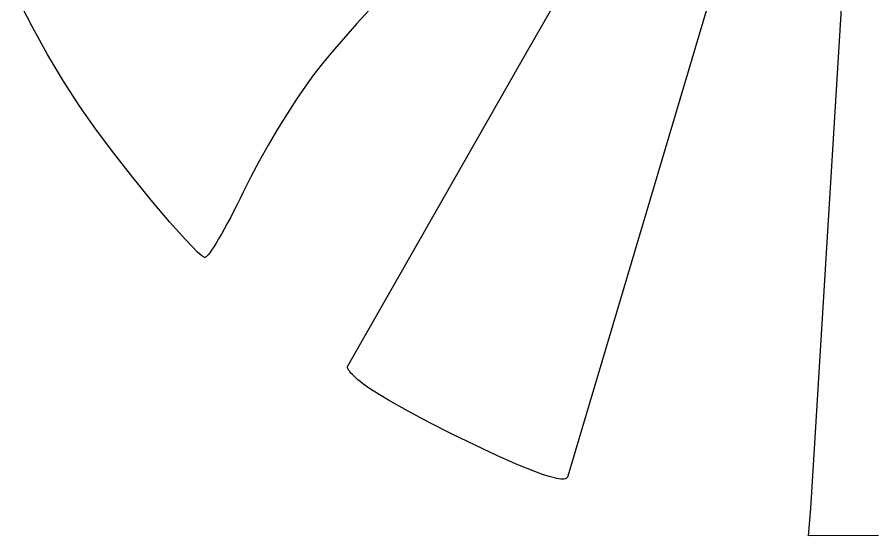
# Model space of a CAD drawing. Extents: x 50.8 to 101.6, y -101.6 to -50.8.
# Drawn here: x 71.848 to 75.793, y -91.597 to -89.216 of the extents above; entities that cross this region are included whole.
import ezdxf

# ---------------------------------------------------------------- set-up
doc = ezdxf.new("R2010")
doc.units = 0
doc.layers.add('BLACK', color=7, linetype='CONTINUOUS')

msp = doc.modelspace()

# ---------------------------------------------------------------- linework, layer by layer
at = {"layer": 'BLACK', "linetype": 'CONTINUOUS'}
for p, q in [((74.183827, -89.381363), (75.003835, -87.955423)), ((75.216454, -88.491685), (74.374837, -91.323925)), ((75.489661, -91.471387), (75.657324, -88.742277)), ((73.540114, -89.098729), (73.405954, -89.245839)), ((71.916566, -89.258417), (71.848119, -89.125101)), ((71.987809, -89.387611), (71.916566, -89.258417)), ((73.405954, -89.245839), (73.293434, -89.375063)), ((73.293434, -89.375063), (73.247085, -89.431092)), ((73.364134, -90.819489), (74.183827, -89.381363)), ((72.060893, -89.510755), (71.987809, -89.387611)), ((73.247085, -89.431092), (73.208303, -89.480398)), ((73.208303, -89.480398), (73.17058, -89.53228)), ((72.134862, -89.625919), (72.060893, -89.510755)), ((73.17058, -89.53228), (73.129675, -89.592637)), ((73.129675, -89.592637), (73.08683, -89.659397)), ((72.203661, -89.724029), (72.134862, -89.625919)), ((73.08683, -89.659397), (73.043285, -89.730487)), ((72.285225, -89.83327), (72.203661, -89.724029)), ((73.043285, -89.730487), (73.000284, -89.803835)), ((73.000284, -89.803835), (72.959068, -89.877368)), ((72.373589, -89.946437), (72.285225, -89.83327)), ((72.959068, -89.877368), (72.920879, -89.949013)), ((72.46279, -90.056326), (72.373589, -89.946437)), ((72.920879, -89.949013), (72.886959, -90.016698)), ((72.871506, -90.048373), (72.856201, -90.079067)), ((72.886959, -90.016698), (72.871506, -90.048373)), ((72.546864, -90.155733), (72.46279, -90.056326)), ((72.856201, -90.079067), (72.841136, -90.108626)), ((72.841136, -90.108626), (72.826402, -90.136894)), ((72.619846, -90.237454), (72.546864, -90.155733)), ((72.81209, -90.163716), (72.798292, -90.188938)), ((72.826402, -90.136894), (72.81209, -90.163716)), ((72.798292, -90.188938), (72.7851, -90.212404)), ((72.650314, -90.269432), (72.619846, -90.237454)), ((72.772603, -90.23396), (72.760895, -90.25345)), ((72.7851, -90.212404), (72.772603, -90.23396)), ((72.675772, -90.294286), (72.650314, -90.269432)), ((72.740208, -90.285614), (72.731412, -90.297977)), ((72.750066, -90.27072), (72.740208, -90.285614)), ((72.760895, -90.25345), (72.750066, -90.27072)), ((72.695475, -90.311117), (72.675772, -90.294286)), ((72.708678, -90.319024), (72.695475, -90.311117)), ((72.71031, -90.319082), (72.708678, -90.319024)), ((72.712311, -90.318333), (72.71031, -90.319082)), ((72.714669, -90.316796), (72.712311, -90.318333)), ((72.717372, -90.314491), (72.714669, -90.316796)), ((72.72377, -90.307654), (72.717372, -90.314491)), ((72.731412, -90.297977), (72.72377, -90.307654)), ((73.363622, -90.822915), (73.363708, -90.821105)), ((73.363869, -90.824913), (73.363622, -90.822915)), ((73.363708, -90.821105), (73.364134, -90.819489)), ((73.364441, -90.82709), (73.363869, -90.824913)), ((73.36533, -90.82944), (73.364441, -90.82709)), ((73.36653, -90.831956), (73.36533, -90.82944)), ((73.368032, -90.834631), (73.36653, -90.831956)), ((73.36983, -90.837456), (73.368032, -90.834631)), ((73.371915, -90.840426), (73.36983, -90.837456)), ((73.37428, -90.843532), (73.371915, -90.840426)), ((73.379819, -90.850127), (73.37428, -90.843532)), ((73.386388, -90.857182), (73.379819, -90.850127)), ((73.393926, -90.86464), (73.386388, -90.857182)), ((73.402373, -90.872444), (73.393926, -90.86464)), ((73.411668, -90.880536), (73.402373, -90.872444)), ((73.421751, -90.888858), (73.411668, -90.880536)), ((73.432562, -90.897353), (73.421751, -90.888858)), ((73.44404, -90.905963), (73.432562, -90.897353)), ((73.456125, -90.91463), (73.44404, -90.905963)), ((73.468756, -90.923297), (73.456125, -90.91463)), ((73.481874, -90.931906), (73.468756, -90.923297)), ((73.552495, -90.974718), (73.481874, -90.931906)), ((73.639741, -91.023678), (73.552495, -90.974718)), ((73.738454, -91.07621), (73.639741, -91.023678)), ((73.843474, -91.129736), (73.738454, -91.07621)), ((73.949642, -91.18168), (73.843474, -91.129736)), ((74.051799, -91.229466), (73.949642, -91.18168)), ((74.144784, -91.270516), (74.051799, -91.229466)), ((74.223439, -91.302254), (74.144784, -91.270516)), ((74.258525, -91.314963), (74.223439, -91.302254)), ((74.27412, -91.320215), (74.258525, -91.314963)), ((74.288462, -91.324738), (74.27412, -91.320215)), ((74.301583, -91.328538), (74.288462, -91.324738)), ((74.313516, -91.331619), (74.301583, -91.328538)), ((74.324295, -91.333986), (74.313516, -91.331619)), ((74.333953, -91.335643), (74.324295, -91.333986)), ((74.342523, -91.336595), (74.333953, -91.335643)), ((74.350038, -91.336847), (74.342523, -91.336595)), ((74.356532, -91.336404), (74.350038, -91.336847)), ((74.362037, -91.33527), (74.356532, -91.336404)), ((74.366587, -91.333451), (74.362037, -91.33527)), ((74.370215, -91.33095), (74.366587, -91.333451)), ((74.372954, -91.327773), (74.370215, -91.33095)), ((74.374837, -91.323925), (74.372954, -91.327773)), ((75.479792, -91.597064), (75.489661, -91.471387)), ((75.80002, -91.596199), (75.479792, -91.597064))]:
    msp.add_line(p, q, dxfattribs=at)

doc.saveas('drawing.dxf')
